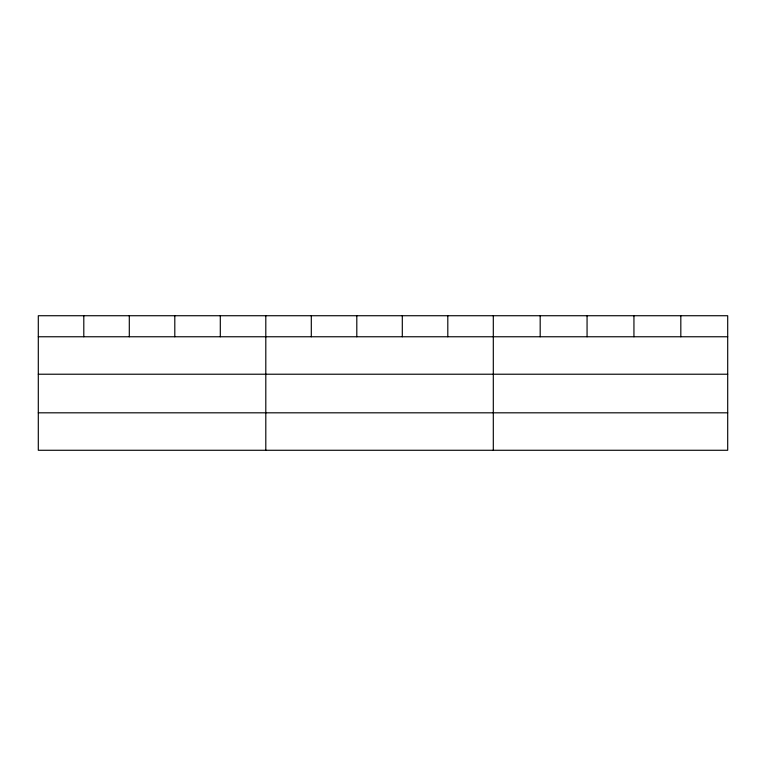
<?xml version="1.0" encoding="UTF-8"?>
<svg xmlns="http://www.w3.org/2000/svg" width="766" height="766" viewBox="0 0 766 766"><rect width="100%" height="100%" fill="white"/><g stroke="black" fill="none" stroke-linecap="round" stroke-linejoin="round"><path stroke-width="1.15" d="M727.7 374.22L727.7 315.726L38.3 315.726L38.3 450.274L727.7 450.274L727.7 374.22L38.3 374.22M38.3 336.762L727.7 336.762M38.3 412.817L727.7 412.817M680.821 315.726L680.821 336.762M633.942 315.726L633.942 336.762M587.062 315.726L587.062 336.762M540.183 315.726L540.183 336.762M493.304 315.726L493.304 450.274M447.804 315.726L447.804 336.762M402.303 315.726L402.303 336.762M356.803 315.726L356.803 336.762M311.302 315.726L311.302 336.762M265.802 315.726L265.802 450.274M220.302 315.726L220.302 336.762M174.801 315.726L174.801 336.762M129.301 315.726L129.301 336.762M83.8 315.726L83.8 336.762"/></g></svg>
